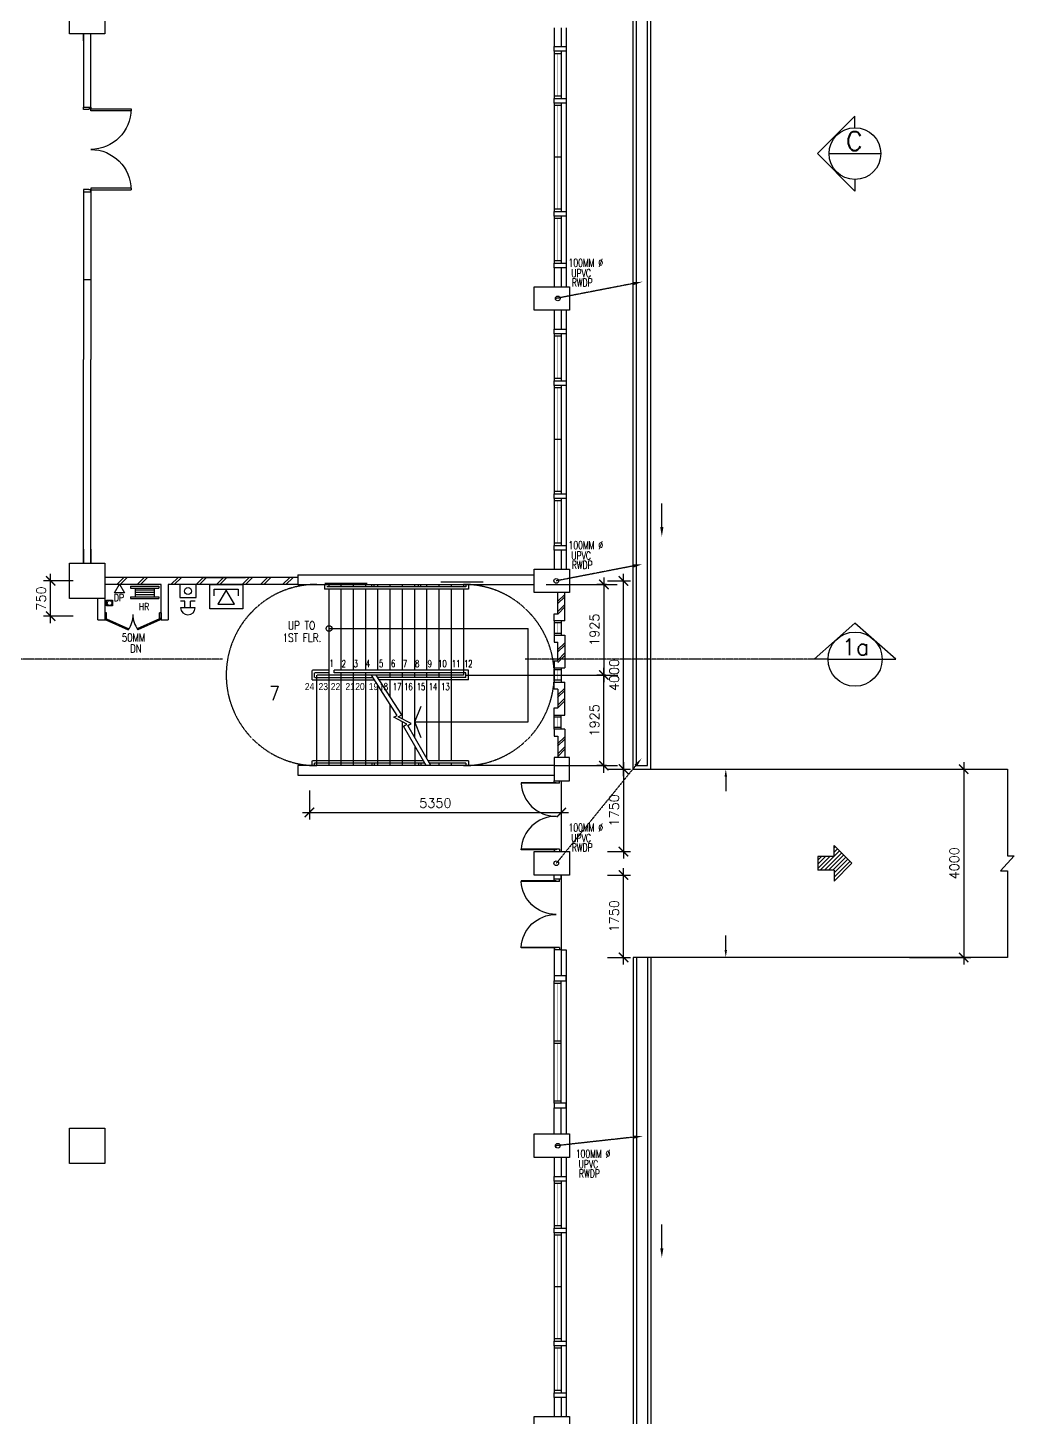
# Model space of a CAD drawing. Header units: feet. Extents: x 1407108 to 2957709, y -1501070 to -681589.
# Drawn here: x 1493956 to 1514916, y -832191 to -802674 of the extents above; entities that cross this region are included whole.
import ezdxf

# ---------------------------------------------------------------- set-up
doc = ezdxf.new("R2010")
doc.units = ezdxf.units.FT
doc.header["$LTSCALE"] = 13
doc.header["$MEASUREMENT"] = 0
for name, pattern in [('DASHDOT', [1, 0.5, -0.25, 0, -0.25]), ('DIVIDE', [1.25, 0.5, -0.25, 0, -0.25, 0, -0.25]), ('HIDDEN', [0.375, 0.25, -0.125])]:
    doc.linetypes.add(name, pattern=pattern)
doc.layers.get('0').update_dxf_attribs({"linetype": 'CONTINUOUS'})
for name, color, linetype in [('-FF', 240, 'CONTINUOUS'), ('-HR', 4, 'CONTINUOUS'), ('AR', 7, 'CONTINUOUS'), ('AR1', 7, 'CONTINUOUS'), ('COL', 3, 'CONTINUOUS'), ('DIM', 7, 'CONTINUOUS'), ('DOOR', 5, 'CONTINUOUS'), ('DR', 7, 'CONTINUOUS'), ('DRAIN', 1, 'CONTINUOUS'), ('FIT', 5, 'CONTINUOUS'), ('H', 1, 'CONTINUOUS'), ('partition', 7, 'CONTINUOUS'), ('PIPE', 5, 'DIVIDE'), ('PL', 5, 'CONTINUOUS'), ('RWDP', 145, 'CONTINUOUS'), ('SANI', 7, 'CONTINUOUS'), ('stair', 7, 'CONTINUOUS'), ('T25', 7, 'CONTINUOUS'), ('TEX', 2, 'CONTINUOUS'), ('WALL', 2, 'CONTINUOUS'), ('WIN', 5, 'CONTINUOUS')]:
    doc.layers.add(name, color=color, linetype=linetype)
doc.styles.add('ROMANS', font='romans')
doc.styles.get("Standard").update_dxf_attribs({"font": 'ROMANS.SHX'})
doc.styles.add('style5', font='dotfont.shx')
doc.dimstyles.new('STANDARD$0', dxfattribs={"dimscale": 0, "dimtxt": 8, "dimasz": 6, "dimexe": 1, "dimexo": 1, "dimgap": 3, "dimtad": 1, "dimdec": 0, "dimlfac": -1, "dimrnd": 1, "dimzin": 0, "dimdsep": 46, "dimtxsty": 'Standard', "dimcen": 0, "dimclrd": 5, "dimclre": 250, "dimadec": 0, "dimazin": 0, "dimtfac": 1, "dimtdec": 4, "dimtofl": 0, "dimtmove": 0, "dimatfit": 3, "dimfxl": 1, "dimtolj": 1, "dimtzin": 0, "dimarcsym": 0})

# ---------------------------------------------------------------- blocks, each defined once
blk = doc.blocks.new('_ARCHTICK')
at = {"color": 0, "linetype": 'ByBlock', "const_width": 0.15}
blk.add_lwpolyline([(-0.5, -0.5), (0.5, 0.5)], dxfattribs=at)
blk = doc.blocks.new('*D86')
at = {"layer": 'DIM', "color": 7, "lineweight": -2, "transparency": 16777216}
for p, q in [((1512693, -818424), (1513993, -818424)), ((1513843, -818274), (1513843, -822574)), ((1512693, -822424), (1513993, -822424))]:
    blk.add_line(p, q, dxfattribs=at)
at = {"layer": 'DIM', "color": 7, "lineweight": -2, "transparency": 16777216, "xscale": 200, "yscale": 200, "zscale": 200}
for p, rotation in [((1513843, -818424), 90), ((1513843, -822424), 270)]:
    blk.add_blockref('_ARCHTICK', p, dxfattribs=dict(at, rotation=rotation))
at = {"layer": 'DIM', "color": 7, "transparency": 16777216, "insert": (1513643, -820424), "char_height": 200, "attachment_point": 5, "rotation": 90, "style": 'ROMANS'}
blk.add_mtext('\\A1;4000', dxfattribs=at)
blk = doc.blocks.new('*D109')
at = {"layer": 'DIM', "color": 7, "lineweight": -2, "transparency": 16777216}
for p, q in [((1506271, -818424), (1506764, -818424)), ((1506614, -818274), (1506614, -820324)), ((1506271, -820174), (1506764, -820174))]:
    blk.add_line(p, q, dxfattribs=at)
at = {"layer": 'DIM', "color": 7, "lineweight": -2, "transparency": 16777216, "xscale": 200, "yscale": 200, "zscale": 200}
for p, rotation in [((1506614, -818424), 90), ((1506614, -820174), 270)]:
    blk.add_blockref('_ARCHTICK', p, dxfattribs=dict(at, rotation=rotation))
at = {"layer": 'DIM', "color": 7, "transparency": 16777216, "insert": (1506414, -819299), "char_height": 200, "attachment_point": 5, "rotation": 90, "style": 'ROMANS'}
blk.add_mtext('\\A1;1750', dxfattribs=at)
blk = doc.blocks.new('*D110')
at = {"layer": 'DIM', "color": 7, "lineweight": -2, "transparency": 16777216}
for p, q in [((1506614, -822574), (1506614, -820524)), ((1506271, -820674), (1506764, -820674)), ((1506271, -822424), (1506764, -822424))]:
    blk.add_line(p, q, dxfattribs=at)
at = {"layer": 'DIM', "color": 7, "lineweight": -2, "transparency": 16777216, "xscale": 200, "yscale": 200, "zscale": 200}
for p, rotation in [((1506614, -820674), 90), ((1506614, -822424), 270)]:
    blk.add_blockref('_ARCHTICK', p, dxfattribs=dict(at, rotation=rotation))
at = {"layer": 'DIM', "color": 7, "transparency": 16777216, "insert": (1506414, -821549), "char_height": 200, "attachment_point": 5, "rotation": 90, "style": 'ROMANS'}
blk.add_mtext('\\A1;1750', dxfattribs=at)
blk = doc.blocks.new('*D111')
at = {"layer": 'DIM', "color": 7, "lineweight": -2, "transparency": 16777216}
for p, q in [((1506614, -818574), (1506614, -814274)), ((1506271, -814424), (1506764, -814424)), ((1506271, -818424), (1506764, -818424))]:
    blk.add_line(p, q, dxfattribs=at)
at = {"layer": 'DIM', "color": 7, "lineweight": -2, "transparency": 16777216, "xscale": 200, "yscale": 200, "zscale": 200}
for p, rotation in [((1506614, -814424), 90), ((1506614, -818424), 270)]:
    blk.add_blockref('_ARCHTICK', p, dxfattribs=dict(at, rotation=rotation))
at = {"layer": 'DIM', "color": 7, "transparency": 16777216, "insert": (1506414, -816424), "char_height": 200, "attachment_point": 5, "rotation": 90, "style": 'ROMANS'}
blk.add_mtext('\\A1;4000', dxfattribs=at)
blk = doc.blocks.new('*D112')
at = {"layer": 'DIM', "color": 7, "lineweight": -2, "transparency": 16777216}
for p, q in [((1506197, -814349), (1506197, -816574)), ((1506251, -814499), (1506047, -814499)), ((1506235, -816424), (1506047, -816424))]:
    blk.add_line(p, q, dxfattribs=at)
at = {"layer": 'DIM', "color": 7, "lineweight": -2, "transparency": 16777216, "xscale": 200, "yscale": 200, "zscale": 200}
for p, rotation in [((1506197, -814499), 90), ((1506197, -816424), 270)]:
    blk.add_blockref('_ARCHTICK', p, dxfattribs=dict(at, rotation=rotation))
at = {"layer": 'DIM', "color": 7, "transparency": 16777216, "insert": (1505997, -815462), "char_height": 200, "attachment_point": 5, "rotation": 90, "style": 'ROMANS'}
blk.add_mtext('\\A1;1925', dxfattribs=at)
blk = doc.blocks.new('*D113')
at = {"layer": 'DIM', "color": 7, "lineweight": -2, "transparency": 16777216}
for p, q in [((1506235, -816424), (1506047, -816424)), ((1506197, -818499), (1506197, -816274)), ((1506251, -818349), (1506047, -818349))]:
    blk.add_line(p, q, dxfattribs=at)
at = {"layer": 'DIM', "color": 7, "lineweight": -2, "transparency": 16777216, "xscale": 200, "yscale": 200, "zscale": 200}
for p, rotation in [((1506197, -816424), 90), ((1506197, -818349), 270)]:
    blk.add_blockref('_ARCHTICK', p, dxfattribs=dict(at, rotation=rotation))
at = {"layer": 'DIM', "color": 7, "transparency": 16777216, "insert": (1505997, -817387), "char_height": 200, "attachment_point": 5, "rotation": 90, "style": 'ROMANS'}
blk.add_mtext('\\A1;1925', dxfattribs=at)
blk = doc.blocks.new('100FT')
at = {"layer": 'PIPE', "linetype": 'Continuous'}
blk.add_circle((0, 0), 50, dxfattribs=at)
blk = doc.blocks.new('A$C7CE3714C')
at = {"layer": 'FIT'}
blk.add_lwpolyline([(0, 0), (126, 0), (126, 126), (0, 126)], close=True, dxfattribs=at)
at = {"layer": 'FIT', "xscale": -1}
blk.add_blockref('100FT', (63, 66), dxfattribs=at)
blk = doc.blocks.new('*D114')
at = {"layer": 'DIM', "color": 7, "lineweight": -2, "transparency": 16777216}
for p, q in [((1494440, -815324), (1494440, -814274)), ((1494917, -814424), (1494290, -814424)), ((1494917, -815174), (1494290, -815174))]:
    blk.add_line(p, q, dxfattribs=at)
at = {"layer": 'DIM', "color": 7, "lineweight": -2, "transparency": 16777216, "xscale": 200, "yscale": 200, "zscale": 200}
for p, rotation in [((1494440, -814424), 90), ((1494440, -815174), 270)]:
    blk.add_blockref('_ARCHTICK', p, dxfattribs=dict(at, rotation=rotation))
at = {"layer": 'DIM', "color": 7, "transparency": 16777216, "insert": (1494240, -814799), "char_height": 200, "attachment_point": 5, "rotation": 90, "style": 'ROMANS'}
blk.add_mtext('\\A1;750', dxfattribs=at)
blk = doc.blocks.new('*D121')
at = {"layer": 'DIM', "color": 7, "lineweight": -2, "transparency": 16777216}
for p, q in [((1499942, -818876), (1499942, -819494)), ((1505292, -818876), (1505292, -819494)), ((1499792, -819344), (1505442, -819344))]:
    blk.add_line(p, q, dxfattribs=at)
at = {"layer": 'DIM', "color": 7, "lineweight": -2, "transparency": 16777216, "xscale": 200, "yscale": 200, "zscale": 200, "rotation": 180}
blk.add_blockref('_ARCHTICK', (1499942, -819344), dxfattribs=at)
at = {"layer": 'DIM', "color": 7, "lineweight": -2, "transparency": 16777216, "xscale": 200, "yscale": 200, "zscale": 200}
blk.add_blockref('_ARCHTICK', (1505292, -819344), dxfattribs=at)
at = {"layer": 'DIM', "color": 7, "transparency": 16777216, "insert": (1502617, -819144), "char_height": 200, "attachment_point": 5, "style": 'ROMANS'}
blk.add_mtext('\\A1;5350', dxfattribs=at)
blk = doc.blocks.new('D1500-1')
at = {"layer": 'DR'}
for p, q in [((38, 77), (38, 821)), ((38, 821), (50, 820)), ((50, 0), (50, 820)), ((1462, 821), (1450, 820)), ((1450, 0), (1450, 820)), ((1462, 77), (1462, 821)), ((38, 115), (0, 115)), ((50, 0), (0, 0)), ((50, 77), (38, 77)), ((1450, 77), (1462, 77)), ((1462, 115), (1500, 115)), ((1450, 0), (1500, 0))]:
    blk.add_line(p, q, dxfattribs=at)
for centre, start, end in [((5, 77), 0.0238, 86.5289), ((1495, 77), 93.4711, 179.9762)]:
    blk.add_arc(centre, 745, start, end, dxfattribs=at)
blk = doc.blocks.new('ALARM BELL')
at = {"layer": '-FF'}
for p, q in [((-159, 140), (153, 140)), ((-156, 0), (-60, 0)), ((-60, 140), (-60, 0)), ((60, 140), (60, 0)), ((60, 0), (152, 0))]:
    blk.add_line(p, q, dxfattribs=at)
blk.add_arc((-3, 135), 156, 1.8551, 178.1449, dxfattribs=at)
blk = doc.blocks.new('BREAK GLASS')
at = {"layer": '-FF'}
blk.add_lwpolyline([(-175, 281), (-175, 0), (175, 0), (175, 281)], close=True, dxfattribs=at)
blk.add_circle((2, 140), 73.3, dxfattribs=at)
blk = doc.blocks.new('FIREMAN INTERCOM')
at = {"layer": '-FF', "color": 3, "ltscale": 10}
for p, q in [((-350, 522), (350, 522)), ((-350, 0), (-350, 522)), ((350, 522), (350, 0)), ((350, 0), (-350, 0))]:
    blk.add_line(p, q, dxfattribs=at)
at = {"layer": '-FF', "ltscale": 10}
for p, q in [((-254, 281), (-254, 422)), ((-254, 422), (251, 422)), ((-1, 402), (-176, 100)), ((173, 100), (-1, 402)), ((251, 422), (251, 281)), ((-176, 100), (173, 100))]:
    blk.add_line(p, q, dxfattribs=at)
blk = doc.blocks.new('DR-1800-B')
at = {"layer": 'DR'}
for p, q in [((-50, 0), (0, 0)), ((0, 0), (0, -150)), ((-1800, 0), (-1800, -150)), ((-1750, 0), (-1800, 0)), ((-1800, -150), (-1760, -150)), ((-1760, -150), (-1760, -110)), ((-1760, -110), (-1750, -110)), ((-1760, -150), (-1760, -1010)), ((-1720, -150), (-1760, -150)), ((-1750, -110), (-1750, 0)), ((-1720, -1009), (-1720, -150)), ((-80, -1009), (-80, -150)), ((-80, -150), (-40, -150)), ((-50, -110), (-50, 0)), ((-40, -110), (-50, -110)), ((-40, -150), (-40, -110)), ((-40, -150), (-40, -1010)), ((0, -150), (-40, -150))]:
    blk.add_line(p, q, dxfattribs=at)
for centre, start, end in [((-1760, -150), 270, 0), ((-40, -150), 180.0001, 270)]:
    blk.add_arc(centre, 860, start, end, dxfattribs=at)

msp = doc.modelspace()

# ---------------------------------------------------------------- hatches: boundary and pattern name
at = {"layer": 'partition'}
h = msp.add_hatch(dxfattribs=at)
h.set_pattern_fill('ANSI31', color=0, scale=500, style=0)
h.set_pattern_definition([(45, (2173038.405, -1263356.09), (-44.194174, 44.194174), [])])
h.paths.add_polyline_path([(1511088.5, -820569.8), (1511088.5, -820800.6), (1511465, -820424.1), (1511088.5, -820047.6), (1511088.5, -820278.4), (1510741.4, -820278.4), (1510741.4, -820569.8)])

# ---------------------------------------------------------------- linework, layer by layer
at = {"layer": '-FF', "color": 0}
msp.add_lwpolyline([(1496012.8, -814677.1), (1495801.1, -814677.1), (1495907, -814493.8)], close=True, dxfattribs=at)
at = {"layer": '-HR', "color": 0}
for p, q in [((1496139.1, -814535.5), (1496739.1, -814535.5)), ((1496139.1, -814535.5), (1496139.1, -814575.5)), ((1496139.1, -814575.5), (1496739.1, -814575.5)), ((1496239.1, -814575.5), (1496239.1, -814760.9)), ((1496239.1, -814610.9), (1496639.1, -814610.9)), ((1496239.1, -814660.9), (1496639.1, -814660.9)), ((1496639.1, -814575.5), (1496639.1, -814760.9)), ((1496739.1, -814535.5), (1496739.1, -814575.5)), ((1496139.1, -814760.9), (1496739.1, -814760.9)), ((1496139.1, -814760.9), (1496139.1, -814800.9)), ((1496139.1, -814800.9), (1496739.1, -814800.9)), ((1496239.1, -814710.9), (1496639.1, -814710.9)), ((1496739.1, -814760.9), (1496739.1, -814800.9))]:
    msp.add_line(p, q, dxfattribs=at)
at = {"color": 0}
for p, q in [((1505392.2, -802674.1), (1505392.2, -808174.1)), ((1505392.2, -808674.1), (1505392.2, -814174.1)), ((1506817.2, -818424.1), (1514771.2, -818424.1)), ((1505292.2, -818674.1), (1505292.2, -820174.1)), ((1508787.2, -818584.1), (1508787.2, -818888.9)), ((1511088.5, -820278.4), (1510741.4, -820278.4)), ((1510741.4, -820278.4), (1510741.4, -820569.8)), ((1511088.5, -820278.4), (1511088.5, -820047.6)), ((1511088.5, -820047.6), (1511465, -820424.1)), ((1511088.5, -820569.8), (1510741.4, -820569.8)), ((1511088.5, -820800.6), (1511465, -820424.1)), ((1511088.5, -820569.8), (1511088.5, -820800.6)), ((1505292.2, -820674.1), (1505292.2, -822260.6)), ((1508787.2, -822264.1), (1508787.2, -821959.3)), ((1505292.2, -822260.6), (1505392.2, -822260.6)), ((1505392.2, -822260.6), (1505392.2, -826174.1)), ((1505392.2, -826674.1), (1505392.2, -832174.1))]:
    msp.add_line(p, q, dxfattribs=at)
for points in [[(1508760.5, -818584.1), (1508813.8, -818584.1), (1508787.2, -818424.1)], [(1508760.5, -822264.1), (1508813.8, -822264.1), (1508787.2, -822424.1)]]:
    msp.add_solid(points, dxfattribs=at)
at = {"layer": 'AR', "color": 0}
for p, q in [((1511532.2, -804550.5), (1510735.2, -805347.4)), ((1511532.2, -806144.4), (1510735.2, -805347.4)), ((1510982.2, -805347.4), (1512082.2, -805347.4)), ((1510664.7, -816086.9), (1511532.2, -815324.6)), ((1512399.7, -816086.9), (1511532.2, -815324.6)), ((1510959.8, -816086.9), (1512109.8, -816086.9))]:
    msp.add_line(p, q, dxfattribs=at)
at = {"layer": 'AR', "color": 0, "linetype": 'Continuous'}
for p, q in [((1511532.2, -804797.4), (1511532.2, -804550.5)), ((1511532.2, -805897.4), (1511532.2, -806144.4)), ((1510959.8, -816086.9), (1510664.7, -816086.9)), ((1512109.8, -816086.9), (1512399.7, -816086.9))]:
    msp.add_line(p, q, dxfattribs=at)
at = {"layer": 'AR', "color": 0, "linetype": 'DASHDOT'}
for p, q in [((1498091.3, -816086.9), (1485414.2, -816086.9)), ((1510664.7, -816086.9), (1504526.4, -816086.9))]:
    msp.add_line(p, q, dxfattribs=at)
at = {"layer": 'AR', "color": 0, "linetype": 'Continuous'}
msp.add_circle((1511532.2, -805347.4), 550, dxfattribs=at)
at = {"layer": 'AR', "color": 0}
msp.add_circle((1511534.8, -816086.9), 575, dxfattribs=at)
at = {"layer": 'COL', "color": 0}
for p, q in [((1499697.2, -814299.1), (1504717.2, -814299.1)), ((1499697.2, -814499.1), (1504717.2, -814499.1)), ((1505142.2, -818174.1), (1505142.2, -818674.1)), ((1505467.2, -818174.1), (1505142.2, -818174.1)), ((1505467.2, -818674.1), (1505467.2, -818174.1)), ((1499697.2, -818349.1), (1499697.2, -818549.1)), ((1505142.2, -818349.1), (1499697.2, -818349.1)), ((1499697.2, -818549.1), (1505142.2, -818549.1)), ((1505142.2, -818674.1), (1505467.2, -818674.1))]:
    msp.add_line(p, q, dxfattribs=at)
for points in [[(1494842.2, -802049.1), (1495592.2, -802049.1), (1495592.2, -802799.1), (1494842.2, -802799.1)], [(1504717.2, -808174.1), (1505467.2, -808174.1), (1505467.2, -808674.1), (1504717.2, -808674.1)], [(1494842.2, -814049.1), (1495592.2, -814049.1), (1495592.2, -814799.1), (1494842.2, -814799.1)], [(1504717.2, -814174.1), (1505467.2, -814174.1), (1505467.2, -814674.1), (1504717.2, -814674.1)], [(1504717.2, -820174.1), (1505467.2, -820174.1), (1505467.2, -820674.1), (1504717.2, -820674.1)], [(1494842.2, -826049.1), (1495592.2, -826049.1), (1495592.2, -826799.1), (1494842.2, -826799.1)], [(1504717.2, -826174.1), (1505467.2, -826174.1), (1505467.2, -826674.1), (1504717.2, -826674.1)], [(1504717.2, -832174.1), (1505467.2, -832174.1), (1505467.2, -832674.1), (1504717.2, -832674.1)]]:
    msp.add_lwpolyline(points, close=True, dxfattribs=at)
msp.add_lwpolyline([(1499697.2, -814299.1), (1499697.2, -814499.1)], dxfattribs=at)
at = {"layer": 'DIM', "color": 0, "linetype": 'HIDDEN'}
for p, q in [((1504967.2, -814499.1), (1506483.2, -814499.1)), ((1503267.2, -816424.1), (1506494.2, -816424.1)), ((1505142.2, -818349.1), (1506483.2, -818349.1))]:
    msp.add_line(p, q, dxfattribs=at)
at = {"layer": 'DOOR', "color": 0}
for p, q in [((1495630.2, -815100.1), (1495592.2, -815100.1)), ((1495592.2, -815250.1), (1495617.2, -815250.1)), ((1495617.2, -815250.1), (1495617.2, -815225.1)), ((1495617.2, -815225.1), (1495630.2, -815225.1)), ((1495631, -815229.3), (1495617.2, -815250.1)), ((1495617.2, -815250.1), (1496088.1, -815463.4)), ((1495630.2, -815225.1), (1495630.2, -815100.1)), ((1495631, -815229.3), (1496103, -815443.3)), ((1496753.3, -815229.3), (1496281.3, -815443.3)), ((1496767.2, -815250.1), (1496296.2, -815463.4)), ((1496753.3, -815229.3), (1496767.2, -815250.1)), ((1496754.2, -815225.1), (1496754.2, -815100.1)), ((1496792.2, -815100.1), (1496754.2, -815100.1)), ((1496767.2, -815225.1), (1496754.2, -815225.1)), ((1496767.2, -815250.1), (1496767.2, -815225.1)), ((1496792.2, -815250.1), (1496767.2, -815250.1))]:
    msp.add_line(p, q, dxfattribs=at)
for centre, start, end in [((1495694.8, -815156.4), 322.03455, 2.4491), ((1496689.6, -815156.4), 177.5509, 217.96545)]:
    msp.add_arc(centre, 499, start, end, dxfattribs=at)
at = {"layer": 'DR', "color": 0}
msp.add_line((1495142.2, -808024.1), (1495292.2, -808024.1), dxfattribs=at)
at = {"layer": 'DRAIN', "color": 0}
for p, q in [((1506817.2, -818424.1), (1506817.2, -791499.1)), ((1506892.2, -818349.1), (1506892.2, -791574.1)), ((1507122.2, -818349.1), (1507122.2, -791804.1)), ((1507197.2, -818424.1), (1507197.2, -791879.1)), ((1506892.2, -818349.1), (1507122.2, -818349.1)), ((1506817.2, -822424.1), (1506817.2, -838174.1)), ((1506892.2, -822424.1), (1506892.2, -838099.1)), ((1507122.2, -822424.1), (1507122.2, -838099.1)), ((1507197.2, -822424.1), (1507197.2, -838174.1)), ((1507197.2, -822424.1), (1507197.2, -838174.1))]:
    msp.add_line(p, q, dxfattribs=at)
for points in [[(1507428.3, -813282.2), (1507428.3, -812778.6)], [(1507428.3, -828602.8), (1507428.3, -828099.3)]]:
    msp.add_lwpolyline(points, dxfattribs=at)
for points in [[(1507461.7, -813282.2), (1507428.3, -813482.2), (1507395, -813282.2)], [(1507461.7, -828602.8), (1507428.3, -828802.8), (1507395, -828602.8)]]:
    msp.add_solid(points, dxfattribs=at)
at = {"layer": 'H', "color": 0}
for p, q in [((1495999.6, -814349.1), (1495849.6, -814499.1)), ((1496070.3, -814349.1), (1495920.3, -814499.1)), ((1496428.6, -814349.1), (1496278.6, -814499.1)), ((1496499.3, -814349.1), (1496349.3, -814499.1)), ((1497148.5, -814349.1), (1496998.5, -814499.1)), ((1497219.2, -814349.1), (1497069.2, -814499.1)), ((1497684.6, -814349.1), (1497534.6, -814499.1)), ((1497755.3, -814349.1), (1497605.3, -814499.1)), ((1498113.6, -814349.1), (1497963.6, -814499.1)), ((1498184.3, -814349.1), (1498034.3, -814499.1)), ((1498662.5, -814349.1), (1498512.5, -814499.1)), ((1498733.2, -814349.1), (1498583.2, -814499.1)), ((1499052.1, -814349.1), (1498902.1, -814499.1)), ((1499122.8, -814349.1), (1498972.8, -814499.1)), ((1499520.7, -814349.1), (1499370.7, -814499.1)), ((1499591.5, -814349.1), (1499441.5, -814499.1)), ((1505215, -814859.9), (1505365, -814709.9)), ((1505215, -814911.6), (1505365, -814761.6)), ((1505217.2, -815076.6), (1505367.2, -814926.6)), ((1505217.2, -815128.3), (1505367.2, -814978.3)), ((1505215, -815888.5), (1505365, -815738.5)), ((1505215, -815940.2), (1505365, -815790.2)), ((1505217.2, -816105.3), (1505367.2, -815955.3)), ((1505217.2, -816156.9), (1505367.2, -816006.9)), ((1505215, -816851), (1505365, -816701)), ((1505215, -816902.7), (1505365, -816752.7)), ((1505217.2, -817067.8), (1505367.2, -816917.8)), ((1505217.2, -817119.4), (1505367.2, -816969.4)), ((1505215, -817884.2), (1505365, -817734.2)), ((1505215, -817935.9), (1505365, -817785.9)), ((1505217.2, -818100.9), (1505367.2, -817950.9)), ((1505217.2, -818152.6), (1505367.2, -818002.6))]:
    msp.add_line(p, q, dxfattribs=at)
at = {"layer": 'PL', "color": 0}
for p, q in [((1505142.2, -815274.1), (1505142.2, -815574.1)), ((1505292.2, -815312.1), (1505142.2, -815312.1)), ((1505292.2, -815274.1), (1505292.2, -815574.1)), ((1505142.2, -816274.1), (1505142.2, -816574.1)), ((1505292.2, -816312.1), (1505142.2, -816312.1)), ((1505292.2, -816274.1), (1505292.2, -816574.1)), ((1505292.2, -816536.1), (1505142.2, -816536.1)), ((1505140.8, -817574.1), (1505140.8, -817274.1)), ((1505292.2, -817574.1), (1505292.2, -817274.1)), ((1505292.2, -817536.1), (1505142.2, -817536.1))]:
    msp.add_line(p, q, dxfattribs=at)
at = {"layer": 'RWDP', "color": 0, "linetype": 'HIDDEN'}
for p, q in [((1506820.7, -808108), (1505185.9, -808424.1)), ((1506820.6, -814108), (1505185.9, -814424.1)), ((1506872.9, -818348.2), (1505185.9, -820424.1)), ((1506822.2, -826243.1), (1505185.9, -826424.1))]:
    msp.add_line(p, q, dxfattribs=at)
at = {"layer": 'RWDP', "color": 0}
for centre in [(1505217.2, -808424.1), (1505185.9, -814424.1), (1505185.9, -820424.1), (1505217.2, -826424.1)]:
    msp.add_circle(centre, 50, dxfattribs=at)
at = {"layer": 'RWDP', "color": 0, "linetype": 'HIDDEN'}
for points in [[(1506814.3, -808075.2), (1506827, -808140.7), (1507017, -808070)], [(1506814.3, -814075.2), (1506827, -814140.7), (1507017, -814070)], [(1506847, -818327.2), (1506898.7, -818369.2), (1506999, -818193)], [(1506818.5, -826210), (1506825.9, -826276.2), (1507021, -826221.1)]]:
    msp.add_solid(points, dxfattribs=at)
at = {"layer": 'SANI', "color": 0}
msp.add_lwpolyline([(1514771.2, -818424.1), (1514771.2, -820261.8), (1514915.9, -820261.8), (1514626.4, -820586.4), (1514771.2, -820586.4), (1514771.2, -822424.1), (1506817.2, -822424.1)], dxfattribs=at)
at = {"layer": 'stair', "color": 0}
for p, q in [((1500257.2, -814499.1), (1500257.2, -814599.1)), ((1503317.2, -814599.1), (1500257.2, -814599.1)), ((1503267.2, -814549.1), (1500307.2, -814549.1)), ((1500357.2, -814549.1), (1500357.2, -814499.1)), ((1500357.2, -816424.1), (1500357.2, -814599.1)), ((1500617.2, -814549.1), (1500617.2, -814499.1)), ((1500617.2, -816324.1), (1500617.2, -814599.1)), ((1500877.2, -814549.1), (1500877.2, -814499.1)), ((1500877.2, -816324.1), (1500877.2, -814599.1)), ((1501137.2, -814549.1), (1501137.2, -814499.1)), ((1501137.2, -816324.1), (1501137.2, -814599.1)), ((1501268.8, -814549.1), (1501268.8, -814499.1)), ((1501318.8, -814549.1), (1501318.8, -814499.1)), ((1501397.2, -814549.1), (1501397.2, -814499.1)), ((1501397.2, -816324.1), (1501397.2, -814599.1)), ((1501657.2, -814549.1), (1501657.2, -814499.1)), ((1501657.2, -816324.1), (1501657.2, -814599.1)), ((1501917.2, -814549.1), (1501917.2, -814499.1)), ((1501917.2, -816324.1), (1501917.2, -814599.1)), ((1502177.2, -814549.1), (1502177.2, -814499.1)), ((1502177.2, -816324.1), (1502177.2, -814599.1)), ((1502255.5, -814549.1), (1502255.5, -814499.1)), ((1502305.5, -814549.1), (1502305.5, -814499.1)), ((1502437.2, -814549.1), (1502437.2, -814499.1)), ((1502437.2, -816324.1), (1502437.2, -814599.1)), ((1502697.2, -814549.1), (1502697.2, -814499.1)), ((1502697.2, -816324.1), (1502697.2, -814599.1)), ((1502957.2, -814549.1), (1502957.2, -814499.1)), ((1502957.2, -818249.1), (1502957.2, -814599.1)), ((1503217.2, -814499.1), (1503217.2, -814549.1)), ((1503217.2, -814599.1), (1503217.2, -816424.1)), ((1503267.2, -814499.1), (1503267.2, -814549.1)), ((1503317.2, -814499.1), (1503317.2, -814599.1)), ((1500357.2, -815436.6), (1504589.7, -815436.6)), ((1504589.7, -817420.7), (1504589.7, -815436.6)), ((1503217.2, -816424.1), (1500357.2, -816424.1)), ((1503317.2, -816324.1), (1500467.2, -816324.1)), ((1500467.2, -816374.1), (1500467.2, -816324.1)), ((1503267.2, -816374.1), (1500467.2, -816374.1)), ((1500617.2, -816424.1), (1500617.2, -816374.1)), ((1500877.2, -816424.1), (1500877.2, -816374.1)), ((1500877.2, -816424.1), (1500877.2, -816374.1)), ((1501137.2, -816424.1), (1501137.2, -816374.1)), ((1501137.2, -816424.1), (1501137.2, -816374.1)), ((1503217.2, -816424.1), (1501417.8, -816424.1)), ((1501657.2, -816424.1), (1501657.2, -816374.1)), ((1501657.2, -816474.1), (1501657.2, -816424.1)), ((1501657.2, -816474.1), (1501657.2, -816428.5)), ((1501917.2, -816424.1), (1501917.2, -816374.1)), ((1501917.2, -816474.1), (1501917.2, -816424.1)), ((1501917.2, -816474.1), (1501917.2, -816424.1)), ((1502177.2, -816424.1), (1502177.2, -816374.1)), ((1502177.2, -816474.1), (1502177.2, -816424.1)), ((1502177.2, -816474.1), (1502177.2, -816424.1)), ((1502437.2, -816424.1), (1502437.2, -816374.1)), ((1502437.2, -816474.1), (1502437.2, -816424.1)), ((1502437.2, -816474.1), (1502437.2, -816424.1)), ((1502697.2, -816424.1), (1502697.2, -816374.1)), ((1502697.2, -816474.1), (1502697.2, -816424.1)), ((1502697.2, -816474.1), (1502697.2, -816424.1)), ((1502957.2, -816424.1), (1502957.2, -816374.1)), ((1502957.2, -816474.1), (1502957.2, -816424.1)), ((1502957.2, -816474.1), (1502957.2, -816424.1)), ((1503267.2, -816474.1), (1503267.2, -816374.1)), ((1503317.2, -816524.1), (1503317.2, -816324.1)), ((1503267.2, -816474.1), (1501392.9, -816474.1)), ((1503317.2, -816524.1), (1501424.9, -816524.1)), ((1501657.2, -816887.7), (1501657.2, -816524.1)), ((1501917.2, -817356), (1501917.2, -816524.1)), ((1502177.2, -817752.5), (1502177.2, -816524.1)), ((1502437.2, -818207.4), (1502437.2, -816524.1)), ((1502697.2, -818249.1), (1502697.2, -816524.1)), ((1502177.2, -817420.7), (1504589.7, -817420.7)), ((1503317.2, -818249.1), (1502461, -818249.1)), ((1503267.2, -818299.1), (1502489.6, -818299.1)), ((1502697.2, -818349.1), (1502697.2, -818299.1)), ((1502957.2, -818349.1), (1502957.2, -818299.1)), ((1503267.2, -818299.1), (1503267.2, -818349.1)), ((1503317.2, -818249.1), (1503317.2, -818349.1))]:
    msp.add_line(p, q, dxfattribs=at)
at = {"layer": 'stair', "color": 0, "linetype": 'HIDDEN'}
for p, q in [((1499997.2, -816524.1), (1499997.2, -816324.1)), ((1500357.2, -816324.1), (1499997.2, -816324.1)), ((1500047.2, -816474.1), (1500047.2, -816374.1)), ((1500357.2, -816374.1), (1500047.2, -816374.1)), ((1500097.2, -818349.1), (1500097.2, -816424.1)), ((1500392.2, -816424.1), (1500097.2, -816424.1)), ((1500357.2, -818349.1), (1500357.2, -816424.1)), ((1500617.2, -818349.1), (1500617.2, -816424.1)), ((1500877.2, -818349.1), (1500877.2, -816424.1)), ((1501137.2, -818349.1), (1501137.2, -816424.1)), ((1499997.2, -816524.1), (1501324.2, -816524.1)), ((1500047.2, -816474.1), (1501292.3, -816474.1)), ((1501397.2, -818349.1), (1501397.2, -816626.8)), ((1501657.2, -818349.1), (1501657.2, -817046)), ((1501917.2, -818349.1), (1501917.2, -817418)), ((1502184.7, -818349.1), (1502184.7, -817928.4)), ((1499997.2, -818349.1), (1499997.2, -818249.1)), ((1502360.5, -818249.1), (1499997.2, -818249.1)), ((1500047.2, -818349.1), (1500047.2, -818299.1)), ((1502389.1, -818299.1), (1500047.2, -818299.1)), ((1501268.8, -818299.1), (1501268.8, -818349.1)), ((1501318.8, -818299.1), (1501318.8, -818349.1)), ((1502255.5, -818299.1), (1502255.5, -818349.1)), ((1502305.5, -818299.1), (1502305.5, -818349.1))]:
    msp.add_line(p, q, dxfattribs=at)
at = {"layer": 'stair', "color": 0}
for points in [[(1502417.7, -818349.1), (1501936.4, -817507.2), (1502008.6, -817465.9), (1501735.2, -817322.8), (1501807.4, -817281.5), (1501260.4, -816424.1)], [(1502518.2, -818349.1), (1502029.3, -817493.8), (1502101.5, -817452.5), (1501828, -817309.4), (1501900.3, -817268.1), (1501361, -816424.1)]]:
    msp.add_lwpolyline(points, dxfattribs=at)
at = {"layer": 'stair', "color": 0, "linetype": 'Continuous'}
msp.add_lwpolyline([(1502311.9, -817757.7), (1502177.2, -817420.7), (1502311.9, -817083.6)], dxfattribs=at)
msp.add_circle((1500357.2, -815436.6), 62.5, dxfattribs=at)
at = {"layer": 'stair', "color": 0, "linetype": 'HIDDEN'}
for centre, start, end in [((1500097.2, -816424.1), 90, 270), ((1503217.2, -816424.1), 270, 90)]:
    msp.add_arc(centre, 1925, start, end, dxfattribs=at)
at = {"layer": 'WALL', "color": 0}
for p, q in [((1495142.2, -802949.1), (1495142.2, -802799.1)), ((1495292.2, -804359.1), (1495292.2, -802799.1)), ((1505142.2, -802674.1), (1505142.2, -803074.1)), ((1505292.2, -802674.1), (1505292.2, -803074.1)), ((1495142.2, -806109.1), (1495142.2, -809724.1)), ((1495292.2, -806079.1), (1495292.2, -809724.1)), ((1505142.2, -807774.1), (1505142.2, -808174.1)), ((1505292.2, -807774.1), (1505292.2, -808174.1)), ((1495142.2, -808024.1), (1495142.2, -808174.1)), ((1495142.2, -808024.1), (1495142.2, -808824.1)), ((1495292.2, -808024.1), (1495292.2, -808174.1)), ((1495292.2, -808024.1), (1495292.2, -808824.1)), ((1505142.2, -808674.1), (1505142.2, -809074.1)), ((1505292.2, -808674.1), (1505292.2, -809074.1)), ((1495142.2, -812849.1), (1495142.2, -809724.1)), ((1495292.2, -812849.1), (1495292.2, -809724.1)), ((1495142.2, -814049.1), (1495142.2, -810924.1)), ((1495292.2, -814049.1), (1495292.2, -810924.1)), ((1495142.2, -813749.1), (1495142.2, -814049.1)), ((1495292.2, -813749.1), (1495292.2, -814049.1)), ((1505142.2, -813774.1), (1505142.2, -814174.1)), ((1505292.2, -813774.1), (1505292.2, -814174.1)), ((1495142.2, -814049.1), (1495142.2, -813899.1)), ((1495292.2, -814049.1), (1495292.2, -813899.1)), ((1499697.2, -814349.1), (1495592.2, -814349.1)), ((1496792.2, -814499.1), (1495592.2, -814499.1)), ((1496492.2, -814499.1), (1495817.2, -814499.1)), ((1496792.2, -815250.1), (1496792.2, -814499.1)), ((1496942.2, -814499.1), (1496942.2, -815250.1)), ((1499697.2, -814499.1), (1496942.2, -814499.1)), ((1495442.2, -815249.1), (1495442.2, -814799.1)), ((1495592.2, -814799.1), (1495592.2, -815250.1)), ((1505367.2, -815274.1), (1505367.2, -814674.1)), ((1495442.2, -815249.1), (1495592.2, -815249.1)), ((1495592.2, -815100.1), (1495592.2, -815100.1)), ((1496792.2, -815100.1), (1496792.2, -815100.1)), ((1496792.2, -815100.1), (1496792.2, -815250.1)), ((1496792.2, -815250.1), (1496942.2, -815250.1)), ((1505142.2, -815124.1), (1505217.2, -815124.1)), ((1505142.2, -815274.1), (1505142.2, -815124.1)), ((1505367.2, -815274.1), (1505142.2, -815274.1)), ((1505142.2, -815574.1), (1505142.2, -815724.1)), ((1505142.2, -815574.1), (1505367.2, -815574.1)), ((1505142.2, -815724.1), (1505217.2, -815724.1)), ((1505217.2, -816124.1), (1505217.2, -815724.1)), ((1505367.2, -815574.1), (1505367.2, -816274.1)), ((1505142.2, -816124.1), (1505217.2, -816124.1)), ((1505217.2, -816724.1), (1505142.2, -816724.1)), ((1505217.2, -816724.1), (1505217.2, -817124.1)), ((1505367.2, -817274.1), (1505367.2, -816574.1)), ((1505142.2, -817274.1), (1505142.2, -817124.1)), ((1505142.2, -817124.1), (1505217.2, -817124.1)), ((1505142.2, -817274.1), (1505367.2, -817274.1)), ((1505367.2, -817574.1), (1505142.2, -817574.1)), ((1505142.2, -817574.1), (1505142.2, -817724.1)), ((1505367.2, -817574.1), (1505367.2, -818174.1)), ((1505142.2, -817724.1), (1505217.2, -817724.1)), ((1505217.2, -817724.1), (1505217.2, -818174.1)), ((1505142.2, -820760.6), (1505142.2, -820674.1)), ((1505142.2, -820760.6), (1505142.2, -820674.1)), ((1505292.2, -820760.6), (1505142.2, -820760.6)), ((1505292.2, -820760.6), (1505292.2, -820674.1)), ((1505292.2, -820760.6), (1505292.2, -820674.1)), ((1505292.2, -822260.6), (1505142.2, -822260.6)), ((1505142.2, -822260.6), (1505142.2, -822817.4)), ((1505292.2, -822260.6), (1505292.2, -822817.4)), ((1505142.2, -826174.1), (1505142.2, -825617.4)), ((1505292.2, -826174.1), (1505292.2, -825617.4)), ((1505142.2, -826674.1), (1505142.2, -827074.1)), ((1505292.2, -826674.1), (1505292.2, -827074.1)), ((1505142.2, -831774.1), (1505142.2, -832174.1)), ((1505292.2, -831774.1), (1505292.2, -832174.1))]:
    msp.add_line(p, q, dxfattribs=at)
at = {"layer": 'WALL', "color": 0, "linetype": 'Continuous'}
msp.add_line((1495142.2, -802799.1), (1495142.2, -804359.1), dxfattribs=at)
at = {"layer": 'WALL', "color": 7, "linetype": 'Continuous'}
for p, q in [((1497684.6, -814349.1), (1498584.6, -814349.1)), ((1500269.5, -814472.1), (1501169.5, -814472.1)), ((1502731.2, -814441.3), (1503631.2, -814441.3))]:
    msp.add_line(p, q, dxfattribs=at)
at = {"layer": 'WALL', "color": 0}
for points in [[(1505392.2, -803174.1), (1505142.2, -803174.1), (1505142.2, -803074.1), (1505392.2, -803074.1)], [(1505392.2, -804274.1), (1505142.2, -804274.1), (1505142.2, -804174.1), (1505392.2, -804174.1)], [(1505392.2, -806674.1), (1505142.2, -806674.1), (1505142.2, -806574.1), (1505392.2, -806574.1)], [(1505392.2, -807774.1), (1505142.2, -807774.1), (1505142.2, -807674.1), (1505392.2, -807674.1)], [(1505392.2, -809174.1), (1505142.2, -809174.1), (1505142.2, -809074.1), (1505392.2, -809074.1)], [(1505392.2, -810274.1), (1505142.2, -810274.1), (1505142.2, -810174.1), (1505392.2, -810174.1)], [(1505392.2, -812674.1), (1505142.2, -812674.1), (1505142.2, -812574.1), (1505392.2, -812574.1)], [(1505392.2, -813774.1), (1505142.2, -813774.1), (1505142.2, -813674.1), (1505392.2, -813674.1)], [(1505392.2, -822817.4), (1505142.2, -822817.4), (1505142.2, -822917.4), (1505392.2, -822917.4)], [(1505392.2, -822817.4), (1505142.2, -822817.4), (1505142.2, -822917.4), (1505392.2, -822917.4)], [(1505392.2, -825517.4), (1505142.2, -825517.4), (1505142.2, -825617.4), (1505392.2, -825617.4)], [(1505392.2, -827174.1), (1505142.2, -827174.1), (1505142.2, -827074.1), (1505392.2, -827074.1)], [(1505392.2, -828274.1), (1505142.2, -828274.1), (1505142.2, -828174.1), (1505392.2, -828174.1)], [(1505392.2, -830674.1), (1505142.2, -830674.1), (1505142.2, -830574.1), (1505392.2, -830574.1)], [(1505392.2, -831774.1), (1505142.2, -831774.1), (1505142.2, -831674.1), (1505392.2, -831674.1)]]:
    msp.add_lwpolyline(points, close=True, dxfattribs=at)
for points in [[(1505217.2, -815124.1), (1505217.2, -814674.1)], [(1505142.2, -816124.1), (1505142.2, -816274.1), (1505367.2, -816274.1)], [(1505142.2, -816724.1), (1505142.2, -816574.1), (1505367.2, -816574.1)]]:
    msp.add_lwpolyline(points, dxfattribs=at)
at = {"layer": 'WIN', "color": 0}
for p, q in [((1505142.2, -803174.1), (1505142.2, -804174.1)), ((1505292.2, -803224.1), (1505142.2, -803224.1)), ((1505292.2, -803174.1), (1505292.2, -804174.1)), ((1505292.2, -804124.1), (1505142.2, -804124.1)), ((1505142.2, -804274.1), (1505142.2, -806574.1)), ((1505292.2, -804324.1), (1505142.2, -804324.1)), ((1505292.2, -804274.1), (1505292.2, -806574.1)), ((1505292.2, -805424.1), (1505142.2, -805424.1)), ((1505292.2, -806524.1), (1505142.2, -806524.1)), ((1505142.2, -806674.1), (1505142.2, -807674.1)), ((1505292.2, -806674.1), (1505292.2, -807674.1)), ((1505292.2, -806724.1), (1505142.2, -806724.1)), ((1505292.2, -807624.1), (1505142.2, -807624.1)), ((1505142.2, -809174.1), (1505142.2, -810174.1)), ((1505292.2, -809224.1), (1505142.2, -809224.1)), ((1505292.2, -809174.1), (1505292.2, -810174.1)), ((1505292.2, -810124.1), (1505142.2, -810124.1)), ((1505142.2, -810274.1), (1505142.2, -812574.1)), ((1505292.2, -810324.1), (1505142.2, -810324.1)), ((1505292.2, -810274.1), (1505292.2, -812574.1)), ((1505292.2, -811424.1), (1505142.2, -811424.1)), ((1505292.2, -812524.1), (1505142.2, -812524.1)), ((1505142.2, -812674.1), (1505142.2, -813674.1)), ((1505292.2, -812724.1), (1505142.2, -812724.1)), ((1505292.2, -812674.1), (1505292.2, -813674.1)), ((1505292.2, -813624.1), (1505142.2, -813624.1)), ((1505142.2, -815536.1), (1505292.2, -815536.1)), ((1505142.2, -815724.1), (1505217.2, -815724.1)), ((1505142.2, -817312.1), (1505292.2, -817312.1)), ((1505142.2, -825517.4), (1505142.2, -822917.4)), ((1505292.2, -825517.4), (1505292.2, -822917.4)), ((1505142.2, -822967.4), (1505292.2, -822967.4)), ((1505142.2, -824192.4), (1505292.2, -824192.4)), ((1505142.2, -824242.4), (1505292.2, -824242.4)), ((1505142.2, -825467.4), (1505292.2, -825467.4)), ((1505142.2, -827174.1), (1505142.2, -828174.1)), ((1505292.2, -827224.1), (1505142.2, -827224.1)), ((1505292.2, -827174.1), (1505292.2, -828174.1)), ((1505292.2, -828124.1), (1505142.2, -828124.1)), ((1505142.2, -828274.1), (1505142.2, -830574.1)), ((1505292.2, -828324.1), (1505142.2, -828324.1)), ((1505292.2, -828274.1), (1505292.2, -830574.1)), ((1505292.2, -829424.1), (1505142.2, -829424.1)), ((1505292.2, -830524.1), (1505142.2, -830524.1)), ((1505142.2, -830674.1), (1505142.2, -831674.1)), ((1505292.2, -830724.1), (1505142.2, -830724.1)), ((1505292.2, -830674.1), (1505292.2, -831674.1)), ((1505292.2, -831624.1), (1505142.2, -831624.1))]:
    msp.add_line(p, q, dxfattribs=at)
at = {"layer": 'WIN', "color": 0, "const_width": 10, "flags": 128}
for points in [[(1505217.2, -804124.1), (1505217.2, -803224.1)], [(1505217.2, -804324.1), (1505217.2, -806524.1)], [(1505217.2, -806724.1), (1505217.2, -807624.1)], [(1505217.2, -810124.1), (1505217.2, -809224.1)], [(1505217.2, -810324.1), (1505217.2, -812524.1)], [(1505217.2, -812724.1), (1505217.2, -813624.1)], [(1505217.2, -815312.1), (1505217.2, -815536.1)], [(1505217.2, -816312.1), (1505217.2, -816536.1)], [(1505217.2, -817536.1), (1505217.2, -817312.1)], [(1505217.2, -824192.4), (1505217.2, -822967.4)], [(1505217.2, -825467.4), (1505217.2, -824242.4)], [(1505217.2, -828124.1), (1505217.2, -827224.1)], [(1505217.2, -828324.1), (1505217.2, -830524.1)], [(1505217.2, -830724.1), (1505217.2, -831624.1)]]:
    msp.add_lwpolyline(points, dxfattribs=at)

# ---------------------------------------------------------------- block references
at = {"layer": '-FF', "color": 0}
msp.add_blockref('BREAK GLASS', (1497358.3, -814780.2), dxfattribs=at)
at = {"layer": '-FF', "color": 0, "linetype": 'Continuous'}
msp.add_blockref('FIREMAN INTERCOM', (1498172.2, -815021), dxfattribs=at)
at = {"layer": '-FF', "color": 0, "rotation": 180}
msp.add_blockref('ALARM BELL', (1497355.1, -814855.2), dxfattribs=at)
at = {"color": 0, "rotation": 90}
msp.add_blockref('D1500-1', (1505257.2, -820174.1), dxfattribs=at)
at = {"color": 0, "xscale": -1, "rotation": 90}
msp.add_blockref('D1500-1', (1505257.2, -820760.6), dxfattribs=at)
at = {"layer": 'T25', "color": 0, "xscale": -1, "rotation": 270}
msp.add_blockref('A$C7CE3714C', (1495627.2, -814957.2), dxfattribs=at)
msp.add_blockref('A$C7CE3714C', (1495627.2, -814957.2), dxfattribs=at)
at = {"layer": 'WALL', "color": 0, "xscale": -1, "rotation": 90}
msp.add_blockref('DR-1800-B', (1495142.2, -806159.1), dxfattribs=at)

# ---------------------------------------------------------------- texts
at = {"color": 0, "style": 'ROMANS', "width": 0.85}
msp.add_text('7', height=300, dxfattribs=at).set_placement((1499089.5, -816962.5))
at = {"layer": 'AR', "color": 0, "style": 'ROMANS'}
msp.add_text('C', height=400, dxfattribs=at).set_placement((1511338, -805282.2))
at = {"layer": 'AR1', "color": 0, "style": 'ROMANS'}
msp.add_text('1a', height=350, dxfattribs=at).set_placement((1511252.3, -816003.6))
at = {"layer": 'DIM', "color": 0, "style": 'ROMANS', "width": 0.8}
for s, p in [('DP', (1495786.1, -814855.1)), ('HR', (1496315.5, -815045.1))]:
    msp.add_text(s, height=150, dxfattribs=at).set_placement(p)
at = {"layer": 'RWDP', "color": 0, "style": 'ROMANS', "width": 0.7}
for s, p in [('100MM %%c', (1505445.9, -807750.6)), ('UPVC ', (1505504.5, -807972.6)), ('RWDP', (1505514.2, -808171.6)), ('100MM %%c', (1505445.8, -813750.6)), ('UPVC ', (1505504.5, -813972.6)), ('RWDP', (1505514.2, -814171.6)), ('100MM %%c', (1505445.9, -819750.6)), ('UPVC ', (1505504.5, -819972.6)), ('RWDP', (1505514.2, -820171.6)), ('100MM %%c', (1505599.9, -826678.7)), ('UPVC ', (1505658.5, -826900.7)), ('RWDP', (1505668.2, -827099.7))]:
    msp.add_text(s, height=170, dxfattribs=at).set_placement(p)
at = {"layer": 'stair', "color": 0, "linetype": 'Continuous'}
for s, height, style, width, p in [('1ST FLR.', 175, 'ROMANS', 0.8, (1499367, -815719.2)), ('UP TO', 175, 'ROMANS', 0.8, (1499483.2, -815458.4)), ('1', 150, 'ROMANS', 0.7, (1500365.3, -816249.1)), ('2', 150, 'ROMANS', 0.7, (1500624.9, -816259.6)), ('3', 150, 'ROMANS', 0.7, (1500879.4, -816259.6)), ('4', 150, 'ROMANS', 0.7, (1501140, -816254.4)), ('5', 150, 'ROMANS', 0.7, (1501419.4, -816254.4)), ('6', 150, 'ROMANS', 0.7, (1501672.8, -816254.4)), ('7', 150, 'ROMANS', 0.7, (1501926.4, -816259.1)), ('8', 150, 'ROMANS', 0.7, (1502185.9, -816256.6)), ('9', 150, 'ROMANS', 0.7, (1502452.3, -816256.6)), ('10', 150, 'ROMANS', 0.7, (1502676.9, -816257.6)), ('11', 150, 'ROMANS', 0.7, (1502965, -816257.6)), ('12', 150, 'ROMANS', 0.7, (1503225, -816257.6)), ('24', 150, 'style5', 0.9, (1499843.2, -816744.3)), ('23', 150, 'style5', 0.9, (1500134.2, -816744.3)), ('22', 150, 'style5', 0.9, (1500394.2, -816744.3)), ('21', 150, 'style5', 0.9, (1500704.9, -816744.3)), ('20', 150, 'style5', 0.9, (1500914.2, -816744.3)), ('19', 150, 'style5', 0.9, (1501202, -816744.3)), ('18', 150, 'ROMANS', 0.7, (1501429.9, -816744.3)), ('17', 150, 'ROMANS', 0.7, (1501712.6, -816744.3)), ('16', 150, 'ROMANS', 0.7, (1501954.2, -816744.3)), ('15', 150, 'ROMANS', 0.7, (1502221.7, -816744.3)), ('14', 150, 'ROMANS', 0.7, (1502475.9, -816744.3)), ('13', 150, 'ROMANS', 0.7, (1502739.6, -816744.3))]:
    msp.add_text(s, height=height, dxfattribs=dict(at, style=style, width=width)).set_placement(p)
at = {"layer": 'TEX', "color": 0, "ltscale": 0.5, "style": 'ROMANS', "width": 0.75}
for s, p in [('50MM ', (1495956.2, -815714.1)), ('DN', (1496132.1, -815947.5))]:
    msp.add_text(s, height=175, dxfattribs=at).set_placement(p)

# ---------------------------------------------------------------- dimensions: what is measured, and where the dimension line sits
at = {"layer": 'DIM', "color": 0}
dim = msp.add_linear_dim(base=(1494439.6, -814424.1), p1=(1495067.2, -815174.1), p2=(1495067.2, -814424.1), angle=90, text='750', dimstyle='STANDARD$0', override={"dimscale": 100, "dimtxt": 2, "dimasz": 2, "dimexe": 1.5, "dimexo": 1.5, "dimgap": 1, "dimtxsty": 'ROMANS', "dimblk": 'ARCHTICK', "dimdle": 1.5, "dimclrd": 7, "dimclre": 7, "dimclrt": 7, "dimtdec": 0, "dimtmove": 2}, dxfattribs=at)
dim.commit()
dim.dimension.update_dxf_attribs({"geometry": '*D114', "text_midpoint": (1494239.6, -814799.1)})
for base, p1, p2, angle, picture, middle in [((1506197.2, -816424.1), (1506401.2, -814499.1), (1506385.2, -816424.1), 90, '*D112', (1505997.2, -815461.6)), ((1506197.2, -816424.1), (1506401.2, -818349.1), (1506385.2, -816424.1), 270, '*D113', (1505997.2, -817386.6)), ((1505292.2, -819343.6), (1499942.2, -818726.3), (1505292.2, -818726.3), 180, '*D121', (1502617.2, -819143.6))]:
    dim = msp.add_linear_dim(base=base, p1=p1, p2=p2, angle=angle, dimstyle='STANDARD$0', override={"dimscale": 100, "dimtxt": 2, "dimasz": 2, "dimexe": 1.5, "dimexo": 1.5, "dimgap": 1, "dimtxsty": 'ROMANS', "dimblk": 'ARCHTICK', "dimdle": 1.5, "dimclrd": 7, "dimclre": 7, "dimclrt": 7, "dimtdec": 0, "dimtmove": 2}, dxfattribs=at)
    dim.commit()
    dim.dimension.update_dxf_attribs({"geometry": picture, "text_midpoint": middle})
for p1, p2, distance, picture, middle in [((1506121.2, -818424.1), (1506121.2, -814424.1), -493, '*D111', (1506414.2, -816424.1)), ((1506121.2, -818424.1), (1506121.2, -820174.1), 493, '*D109', (1506414.2, -819299.1)), ((1512542.9, -818424.1), (1512542.9, -822424.1), 1299.9, '*D86', (1513642.8, -820424.1)), ((1506121.2, -822424.1), (1506121.2, -820674.1), -493, '*D110', (1506414.2, -821549.1))]:
    dim = msp.add_aligned_dim(p1=p1, p2=p2, distance=distance, dimstyle='STANDARD$0', override={"dimscale": 100, "dimtxt": 2, "dimasz": 2, "dimexe": 1.5, "dimexo": 1.5, "dimgap": 1, "dimtxsty": 'ROMANS', "dimblk": 'ARCHTICK', "dimdle": 1.5, "dimclrd": 7, "dimclre": 7, "dimclrt": 7, "dimtdec": 0, "dimtmove": 2}, dxfattribs=at)
    dim.commit()
    dim.dimension.update_dxf_attribs({"geometry": picture, "text_midpoint": middle})

doc.saveas('drawing.dxf')
